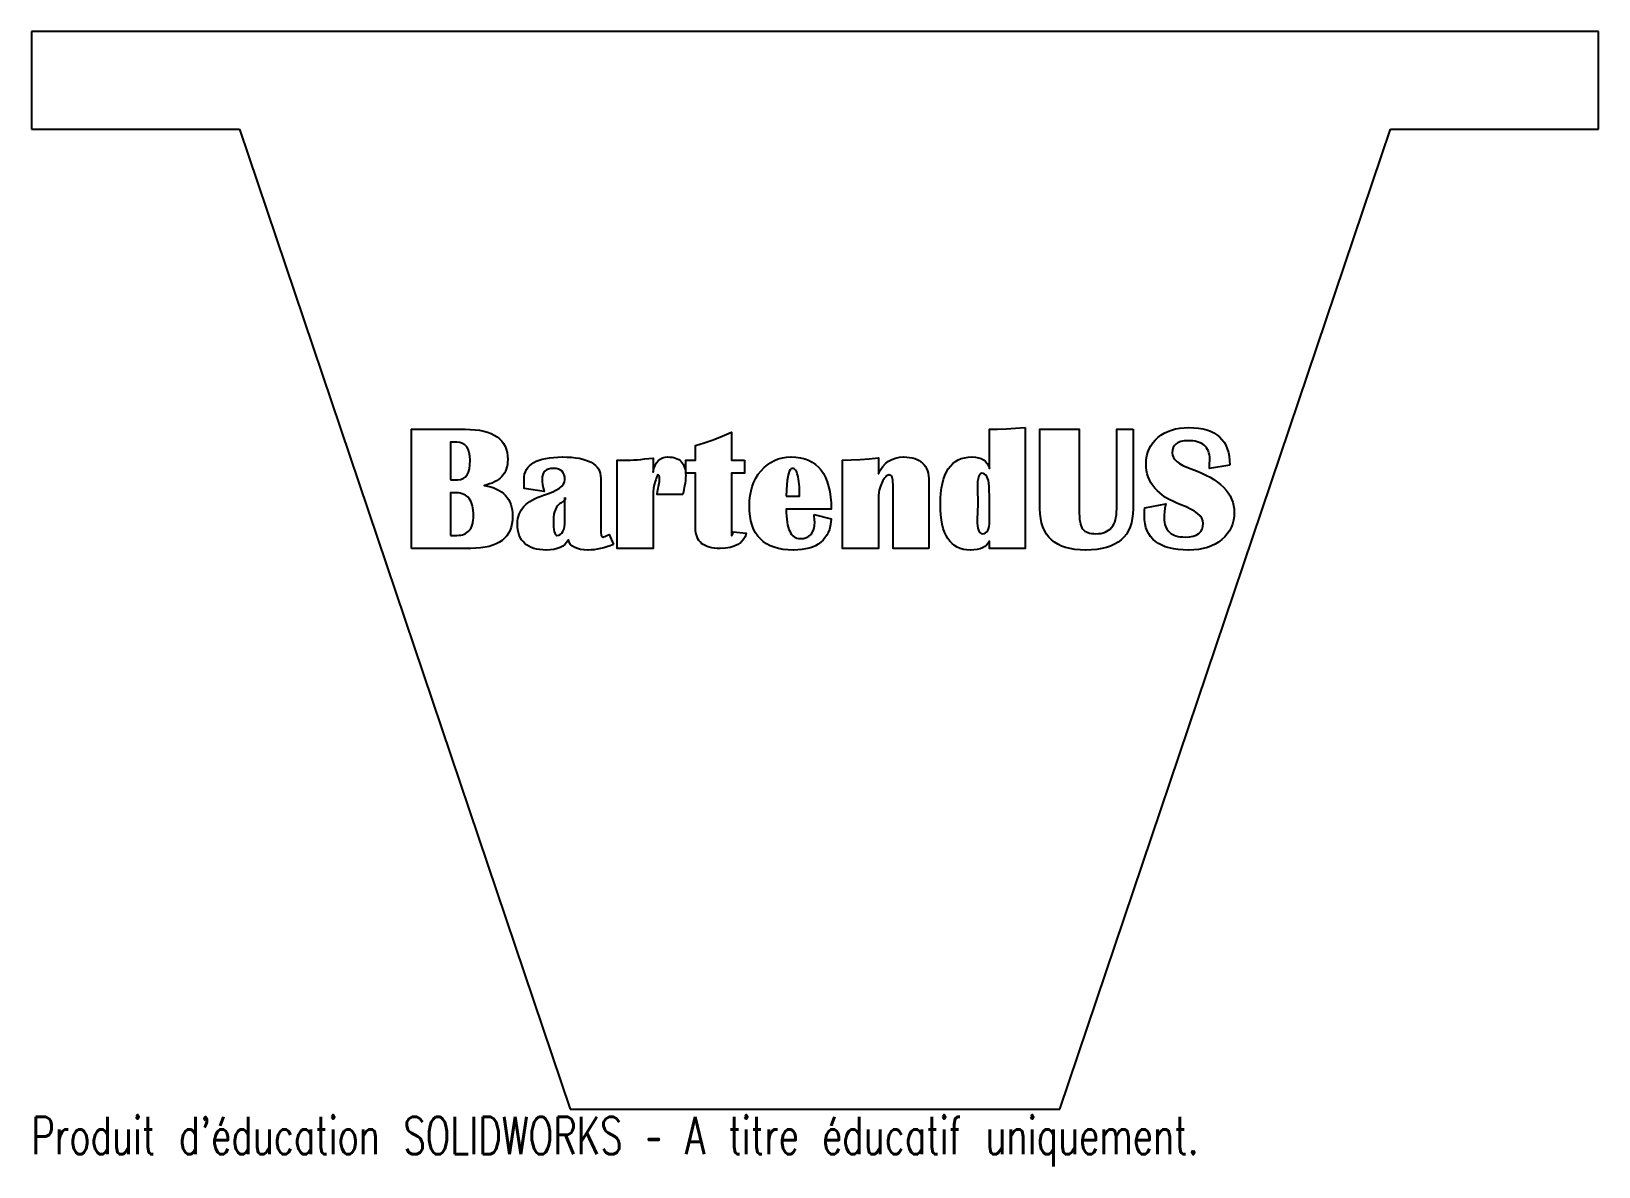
# Model space of a CAD drawing. Header units: inches. Extents: x -4 to 4, y -0.29 to 5.5.
import ezdxf

# ---------------------------------------------------------------- set-up
doc = ezdxf.new("R2010")
doc.units = ezdxf.units.IN
doc.header["$MEASUREMENT"] = 0
doc.styles.add('SLDTEXTSTYLE0', font='TXT', dxfattribs={"width": 0.7, "bigfont": 'bigfont'})

msp = doc.modelspace()

# ---------------------------------------------------------------- linework, layer by layer
at = {"color": 7, "linetype": 'Continuous', "lineweight": 25}
for p, q in [((-4, 5.5), (-4, 5)), ((4, 5.5), (-4, 5.5)), ((4, 5), (4, 5.5)), ((-4, 5), (-2.9375, 5)), ((-2.9375, 5), (-1.25, 0)), ((1.25, 0), (2.9375, 5)), ((2.9375, 5), (4, 5)), ((-1.25, 0), (1.25, 0))]:
    msp.add_line(p, q, dxfattribs=at)
at = {"color": 7, "linetype": 'Continuous', "flags": 128}
for points in [[(-2.0601, 2.8611), (-2.0601, 3.4694), (-2.0601, 3.4694), (-1.7857, 3.4694), (-1.7857, 3.4694), (-1.7594, 3.4688), (-1.7348, 3.4671), (-1.7119, 3.464), (-1.6907, 3.4598), (-1.6711, 3.4543), (-1.6533, 3.4478), (-1.6372, 3.4399), (-1.6227, 3.4309), (-1.61, 3.4206), (-1.599, 3.4093), (-1.5896, 3.3965), (-1.582, 3.3827), (-1.5761, 3.3676), (-1.5718, 3.3515), (-1.5693, 3.3339), (-1.5684, 3.3153), (-1.5684, 3.3153), (-1.5689, 3.302), (-1.5702, 3.2894), (-1.5727, 3.2775), (-1.576, 3.2662), (-1.5801, 3.2556), (-1.5853, 3.2457), (-1.5915, 3.2365), (-1.5985, 3.2279), (-1.6066, 3.22), (-1.6154, 3.2127), (-1.6253, 3.206), (-1.6361, 3.2002), (-1.648, 3.195), (-1.6606, 3.1903), (-1.6743, 3.1864), (-1.6889, 3.1831), (-1.6889, 3.1831), (-1.6713, 3.1796), (-1.6547, 3.1753), (-1.6394, 3.1701), (-1.6252, 3.1641), (-1.6122, 3.1572), (-1.6002, 3.1495), (-1.5894, 3.1409), (-1.5797, 3.1316), (-1.5713, 3.1214), (-1.5639, 3.1103), (-1.5576, 3.0983), (-1.5525, 3.0856), (-1.5485, 3.072), (-1.5456, 3.0576), (-1.5439, 3.0424), (-1.5434, 3.0262), (-1.5434, 3.0262), (-1.5442, 3.0062), (-1.5468, 2.9875), (-1.551, 2.9701), (-1.5567, 2.9539), (-1.5642, 2.9391), (-1.5734, 2.9256), (-1.5842, 2.9133), (-1.5967, 2.9024), (-1.6109, 2.8927), (-1.6266, 2.8843), (-1.6441, 2.8773), (-1.6632, 2.8714), (-1.684, 2.867), (-1.7066, 2.8637), (-1.7307, 2.8618), (-1.7564, 2.8611), (-1.7564, 2.8611), (-2.0601, 2.8611)], [(-0.3601, 3.3111), (-0.3601, 3.2444), (-0.3601, 3.2444), (-0.4267, 3.2444), (-0.4267, 3.2444), (-0.4267, 2.9464), (-0.4267, 2.9464), (-0.4266, 2.9382), (-0.4265, 2.9325), (-0.4261, 2.9289), (-0.4257, 2.9278), (-0.4257, 2.9278), (-0.4231, 2.9288), (-0.4209, 2.9322), (-0.4191, 2.9375), (-0.4176, 2.9452), (-0.4176, 2.9452), (-0.3506, 2.9391), (-0.3506, 2.9391), (-0.3572, 2.9209), (-0.3667, 2.905), (-0.3791, 2.8916), (-0.3945, 2.8806), (-0.4126, 2.872), (-0.4336, 2.8659), (-0.4575, 2.8623), (-0.4843, 2.8611), (-0.4843, 2.8611), (-0.4995, 2.8615), (-0.5137, 2.8628), (-0.527, 2.8648), (-0.5394, 2.8676), (-0.5506, 2.8713), (-0.561, 2.8758), (-0.5702, 2.881), (-0.5786, 2.8871), (-0.586, 2.8941), (-0.5924, 2.9019), (-0.5978, 2.9103), (-0.6023, 2.9197), (-0.6057, 2.9299), (-0.6081, 2.9409), (-0.6096, 2.9526), (-0.6101, 2.9653), (-0.6101, 2.9653), (-0.6101, 3.2444), (-0.6101, 3.2444), (-0.6601, 3.2444), (-0.6601, 3.2444), (-0.6601, 3.3111), (-0.6601, 3.3111), (-0.6101, 3.3111), (-0.6101, 3.3111), (-0.6101, 3.3866), (-0.6101, 3.3866), (-0.5659, 3.4), (-0.5206, 3.4161), (-0.4743, 3.4344), (-0.4267, 3.4552), (-0.4267, 3.4552), (-0.4267, 3.3111), (-0.4267, 3.3111), (-0.3601, 3.3111)], [(1.0733, 3.4784), (1.0733, 2.8611), (1.0733, 2.8611), (0.8899, 2.8611), (0.8899, 2.8611), (0.8899, 2.8985), (0.8899, 2.8985), (0.8838, 2.8878), (0.8761, 2.8784), (0.8666, 2.8706), (0.8554, 2.8642), (0.8424, 2.8592), (0.8278, 2.8556), (0.8114, 2.8534), (0.7933, 2.8528), (0.7933, 2.8528), (0.7747, 2.8537), (0.7574, 2.8564), (0.7412, 2.861), (0.7262, 2.8674), (0.7124, 2.8757), (0.6998, 2.8857), (0.6885, 2.8976), (0.6783, 2.9114), (0.6692, 2.9269), (0.6615, 2.9443), (0.6549, 2.9635), (0.6496, 2.9845), (0.6453, 3.0075), (0.6423, 3.0321), (0.6406, 3.0586), (0.6399, 3.087), (0.6399, 3.087), (0.6406, 3.1162), (0.6424, 3.1434), (0.6456, 3.1688), (0.6501, 3.1924), (0.6557, 3.214), (0.6627, 3.2338), (0.6709, 3.2516), (0.6804, 3.2676), (0.6912, 3.2817), (0.7032, 3.2939), (0.7165, 3.3042), (0.7311, 3.3127), (0.7468, 3.3193), (0.7639, 3.324), (0.7822, 3.3269), (0.8019, 3.3278), (0.8019, 3.3278), (0.8191, 3.3269), (0.8344, 3.3241), (0.8481, 3.3196), (0.86, 3.3132), (0.8701, 3.305), (0.8785, 3.295), (0.8851, 3.2831), (0.8899, 3.2694), (0.8899, 3.2694), (0.8899, 3.4694), (0.8899, 3.4694), (0.9315, 3.47), (0.976, 3.4717), (1.0231, 3.4745), (1.0733, 3.4784)], [(1.6233, 3.4694), (1.6233, 3.0624), (1.6233, 3.0624), (1.6223, 3.037), (1.6195, 3.0133), (1.6148, 2.9912), (1.6081, 2.9707), (1.5996, 2.9519), (1.5893, 2.9347), (1.5769, 2.9191), (1.5627, 2.9052), (1.5467, 2.8929), (1.5287, 2.8822), (1.5088, 2.8732), (1.4871, 2.8659), (1.4635, 2.8602), (1.438, 2.856), (1.4105, 2.8536), (1.3812, 2.8528), (1.3812, 2.8528), (1.3529, 2.8536), (1.3266, 2.856), (1.302, 2.8602), (1.2792, 2.8659), (1.2584, 2.8732), (1.2393, 2.8822), (1.2219, 2.8929), (1.2065, 2.9052), (1.1928, 2.9191), (1.1811, 2.9347), (1.171, 2.9519), (1.1628, 2.9707), (1.1565, 2.9912), (1.1519, 3.0133), (1.1492, 3.037), (1.1483, 3.0624), (1.1483, 3.0624), (1.1483, 3.4694), (1.1483, 3.4694), (1.3483, 3.4694), (1.3483, 3.4694), (1.3483, 3.0573), (1.3483, 3.0573), (1.3485, 3.0396), (1.3494, 3.0233), (1.3509, 3.0088), (1.3529, 2.9957), (1.3555, 2.9843), (1.3587, 2.9745), (1.3624, 2.9662), (1.3669, 2.9595), (1.3721, 2.9541), (1.3781, 2.9493), (1.3851, 2.9452), (1.393, 2.942), (1.4019, 2.9394), (1.4118, 2.9375), (1.4225, 2.9365), (1.4342, 2.9361), (1.4342, 2.9361), (1.4469, 2.9366), (1.4589, 2.9381), (1.4701, 2.9405), (1.4804, 2.9441), (1.4899, 2.9485), (1.4986, 2.9538), (1.5065, 2.9603), (1.5135, 2.9677), (1.5197, 2.9761), (1.5251, 2.9855), (1.5296, 2.9957), (1.5333, 3.0072), (1.5361, 3.0194), (1.5382, 3.0329), (1.5395, 3.0472), (1.5399, 3.0624), (1.5399, 3.0624), (1.5399, 3.4694), (1.5399, 3.4694), (1.6233, 3.4694)], [(2.1173, 3.2862), (2.0128, 3.2692), (2.0128, 3.2692), (2.0137, 3.2843), (2.0144, 3.2973), (2.0148, 3.3082), (2.0149, 3.3171), (2.0149, 3.3171), (2.0145, 3.3284), (2.0131, 3.3391), (2.011, 3.349), (2.0079, 3.3582), (2.0039, 3.3667), (1.999, 3.3744), (1.9933, 3.3814), (1.9868, 3.3877), (1.9792, 3.3931), (1.9709, 3.3978), (1.9617, 3.4019), (1.9515, 3.4052), (1.9404, 3.4079), (1.9286, 3.4097), (1.9158, 3.4107), (1.9022, 3.4111), (1.9022, 3.4111), (1.8837, 3.4102), (1.8677, 3.4072), (1.8541, 3.4024), (1.843, 3.3956), (1.8343, 3.3869), (1.8282, 3.3763), (1.8244, 3.3637), (1.8233, 3.3493), (1.8233, 3.3493), (1.8248, 3.3373), (1.8292, 3.3258), (1.8368, 3.3148), (1.8475, 3.3042), (1.861, 3.2942), (1.8777, 3.2845), (1.8973, 3.2754), (1.92, 3.2667), (1.92, 3.2667), (1.9467, 3.2569), (1.9716, 3.2465), (1.9947, 3.2356), (2.0162, 3.2241), (2.036, 3.2121), (2.054, 3.1996), (2.0704, 3.1866), (2.085, 3.1731), (2.0979, 3.1589), (2.1089, 3.1442), (2.1184, 3.1289), (2.1261, 3.1132), (2.1322, 3.0969), (2.1365, 3.0801), (2.139, 3.0628), (2.1399, 3.0448), (2.1399, 3.0448), (2.1389, 3.0243), (2.136, 3.0046), (2.1311, 2.9858), (2.1242, 2.9681), (2.1152, 2.9512), (2.1044, 2.9355), (2.0915, 2.9205), (2.0766, 2.9066), (2.0602, 2.8939), (2.0424, 2.883), (2.0231, 2.8737), (2.0027, 2.8662), (1.9808, 2.8603), (1.9575, 2.8562), (1.9329, 2.8536), (1.907, 2.8528), (1.907, 2.8528), (1.8796, 2.8534), (1.8541, 2.8555), (1.8304, 2.8589), (1.8084, 2.8637), (1.7881, 2.8698), (1.7696, 2.8774), (1.7529, 2.8864), (1.738, 2.8967), (1.7247, 2.9082), (1.7132, 2.9213), (1.7036, 2.9356), (1.6956, 2.9513), (1.6895, 2.9685), (1.6851, 2.987), (1.6825, 3.0068), (1.6816, 3.028), (1.6816, 3.028), (1.6817, 3.0358), (1.682, 3.0451), (1.6825, 3.056), (1.6833, 3.0684), (1.6833, 3.0684), (1.7903, 3.0881), (1.7903, 3.0881), (1.7865, 3.067), (1.7838, 3.048), (1.7821, 3.0313), (1.7816, 3.0168), (1.7816, 3.0168), (1.782, 3.005), (1.7833, 2.9941), (1.7854, 2.9838), (1.7884, 2.9743), (1.7921, 2.9655), (1.7968, 2.9575), (1.8023, 2.9503), (1.8087, 2.9438), (1.8158, 2.9381), (1.8239, 2.9331), (1.8328, 2.9289), (1.8425, 2.9256), (1.8531, 2.9228), (1.8645, 2.921), (1.8768, 2.9198), (1.8899, 2.9194), (1.8899, 2.9194), (1.9114, 2.9205), (1.93, 2.9239), (1.9458, 2.9293), (1.9587, 2.937), (1.9687, 2.9468), (1.9759, 2.9589), (1.9802, 2.9731), (1.9816, 2.9895), (1.9816, 2.9895), (1.9798, 3.0024), (1.9744, 3.015), (1.9656, 3.0273), (1.9531, 3.0392), (1.9371, 3.0508), (1.9175, 3.0621), (1.8943, 3.0732), (1.8677, 3.0839), (1.8677, 3.0839), (1.8462, 3.0924), (1.826, 3.1015), (1.8072, 3.1111), (1.7899, 3.1215), (1.7739, 3.1325), (1.7593, 3.1441), (1.7462, 3.1563), (1.7343, 3.1692), (1.7239, 3.1826), (1.7149, 3.1967), (1.7072, 3.2114), (1.701, 3.2267), (1.6962, 3.2426), (1.6927, 3.2593), (1.6906, 3.2765), (1.6899, 3.2943), (1.6899, 3.2943), (1.6908, 3.3145), (1.6937, 3.3336), (1.6984, 3.3519), (1.705, 3.3691), (1.7135, 3.3851), (1.7238, 3.4002), (1.736, 3.4144), (1.7502, 3.4274), (1.7658, 3.4392), (1.7826, 3.4494), (1.8006, 3.4581), (1.8197, 3.4651), (1.8399, 3.4707), (1.8614, 3.4746), (1.8839, 3.477), (1.9076, 3.4778), (1.9076, 3.4778), (1.933, 3.477), (1.9567, 3.4748), (1.9789, 3.471), (1.9993, 3.4658), (2.0182, 3.459), (2.0354, 3.4508), (2.051, 3.4411), (2.0649, 3.4299), (2.0772, 3.4172), (2.0878, 3.4029), (2.0968, 3.3873), (2.1041, 3.3701), (2.1098, 3.3513), (2.114, 3.3312), (2.1165, 3.3094), (2.1173, 3.2862)], [(-1.8601, 3.2111), (-1.8241, 3.2111), (-1.8241, 3.2111), (-1.8092, 3.2127), (-1.7961, 3.2174), (-1.7851, 3.2252), (-1.7761, 3.2361), (-1.7691, 3.2502), (-1.7641, 3.2674), (-1.7611, 3.2877), (-1.7601, 3.3111), (-1.7601, 3.3111), (-1.7611, 3.3326), (-1.7644, 3.3512), (-1.7697, 3.367), (-1.7771, 3.3799), (-1.7868, 3.3899), (-1.7985, 3.397), (-1.8124, 3.4013), (-1.8284, 3.4028), (-1.8284, 3.4028), (-1.8601, 3.4028), (-1.8601, 3.4028), (-1.8601, 3.2111)], [(-1.0278, 2.8818), (-1.0451, 2.875), (-1.062, 2.8691), (-1.0787, 2.8641), (-1.095, 2.8601), (-1.1111, 2.8568), (-1.1269, 2.8546), (-1.1424, 2.8532), (-1.1575, 2.8528), (-1.1575, 2.8528), (-1.1782, 2.8536), (-1.1967, 2.856), (-1.2127, 2.8601), (-1.2265, 2.8658), (-1.2381, 2.873), (-1.2472, 2.8819), (-1.2541, 2.8925), (-1.2586, 2.9046), (-1.2586, 2.9046), (-1.2666, 2.8925), (-1.2764, 2.8819), (-1.2878, 2.873), (-1.301, 2.8658), (-1.3161, 2.8601), (-1.3329, 2.856), (-1.3514, 2.8536), (-1.3717, 2.8528), (-1.3717, 2.8528), (-1.3894, 2.8533), (-1.406, 2.8549), (-1.4215, 2.8576), (-1.4359, 2.8612), (-1.449, 2.8661), (-1.4611, 2.8719), (-1.4719, 2.8787), (-1.4817, 2.8868), (-1.4903, 2.8957), (-1.4978, 2.9058), (-1.5041, 2.917), (-1.5093, 2.9291), (-1.5132, 2.9424), (-1.5161, 2.9567), (-1.5179, 2.972), (-1.5184, 2.9885), (-1.5184, 2.9885), (-1.5179, 3.0011), (-1.5163, 3.0132), (-1.5137, 3.0249), (-1.5102, 3.036), (-1.5055, 3.0467), (-1.4999, 3.0569), (-1.4932, 3.0666), (-1.4855, 3.0758), (-1.4767, 3.0845), (-1.467, 3.0929), (-1.4562, 3.1006), (-1.4443, 3.1079), (-1.4314, 3.1148), (-1.4175, 3.121), (-1.4027, 3.1269), (-1.3866, 3.1322), (-1.3866, 3.1322), (-1.3609, 3.1409), (-1.3386, 3.15), (-1.3197, 3.1594), (-1.3042, 3.1691), (-1.2922, 3.1791), (-1.2836, 3.1895), (-1.2784, 3.2002), (-1.2767, 3.2111), (-1.2767, 3.2111), (-1.2777, 3.2248), (-1.2804, 3.2366), (-1.2848, 3.2467), (-1.2911, 3.2549), (-1.2991, 3.2612), (-1.309, 3.2658), (-1.3208, 3.2685), (-1.3342, 3.2694), (-1.3342, 3.2694), (-1.3481, 3.2685), (-1.3601, 3.2659), (-1.3702, 3.2615), (-1.3786, 3.2554), (-1.3851, 3.2473), (-1.3898, 3.2377), (-1.3925, 3.2262), (-1.3934, 3.2129), (-1.3934, 3.2129), (-1.3926, 3.2013), (-1.3904, 3.1871), (-1.3868, 3.1704), (-1.3816, 3.151), (-1.3816, 3.151), (-1.4846, 3.1674), (-1.4846, 3.1674), (-1.4848, 3.1806), (-1.485, 3.1926), (-1.4851, 3.2036), (-1.4851, 3.2132), (-1.4851, 3.2132), (-1.4843, 3.2271), (-1.482, 3.24), (-1.4782, 3.2521), (-1.4728, 3.2633), (-1.4659, 3.2736), (-1.4575, 3.283), (-1.4475, 3.2916), (-1.436, 3.2991), (-1.423, 3.3059), (-1.4084, 3.3116), (-1.3922, 3.3166), (-1.3747, 3.3206), (-1.3554, 3.3237), (-1.3347, 3.326), (-1.3126, 3.3274), (-1.2887, 3.3278), (-1.2887, 3.3278), (-1.265, 3.3274), (-1.2429, 3.3261), (-1.2223, 3.324), (-1.2033, 3.321), (-1.1857, 3.3171), (-1.1697, 3.3124), (-1.1553, 3.3069), (-1.1422, 3.3006), (-1.1308, 3.2933), (-1.1209, 3.2852), (-1.1124, 3.2763), (-1.1057, 3.2666), (-1.1003, 3.2559), (-1.0964, 3.2444), (-1.0942, 3.2321), (-1.0934, 3.2189), (-1.0934, 3.2189), (-1.0934, 2.9559), (-1.0934, 2.9559), (-1.0933, 2.9473), (-1.0928, 2.94), (-1.0921, 2.9336), (-1.0909, 2.9286), (-1.0896, 2.9245), (-1.0879, 2.9218), (-1.086, 2.92), (-1.0838, 2.9194), (-1.0838, 2.9194), (-1.0797, 2.9202), (-1.0728, 2.9228), (-1.0631, 2.927), (-1.0503, 2.9329), (-1.0503, 2.9329), (-1.0278, 2.8818)], [(-0.6741, 3.1361), (-0.8051, 3.1361), (-0.8051, 3.1361), (-0.8031, 3.1526), (-0.8012, 3.1664), (-0.7994, 3.1771), (-0.7977, 3.1851), (-0.7977, 3.1851), (-0.7945, 3.2019), (-0.7934, 3.2161), (-0.7934, 3.2161), (-0.7941, 3.2248), (-0.7959, 3.2312), (-0.7991, 3.2348), (-0.8036, 3.2361), (-0.8036, 3.2361), (-0.8038, 3.2356), (-0.8045, 3.234), (-0.8054, 3.2314), (-0.8067, 3.2279), (-0.8084, 3.2232), (-0.8103, 3.2175), (-0.8127, 3.2108), (-0.8154, 3.203), (-0.8204, 3.186), (-0.8239, 3.1679), (-0.8261, 3.1486), (-0.8267, 3.1282), (-0.8267, 3.1282), (-0.8267, 2.8611), (-0.8267, 2.8611), (-1.0101, 2.8611), (-1.0101, 2.8611), (-1.0101, 3.3111), (-1.0101, 3.3111), (-0.9709, 3.3111), (-0.9709, 3.3111), (-0.9568, 3.3112), (-0.9416, 3.3119), (-0.9253, 3.3127), (-0.9079, 3.314), (-0.8892, 3.3155), (-0.8696, 3.3176), (-0.8488, 3.3198), (-0.8267, 3.3226), (-0.8267, 3.3226), (-0.8267, 3.2504), (-0.8267, 3.2504), (-0.8221, 3.2685), (-0.8161, 3.2843), (-0.8088, 3.2976), (-0.7999, 3.3085), (-0.7899, 3.3168), (-0.7783, 3.323), (-0.7654, 3.3266), (-0.7512, 3.3278), (-0.7512, 3.3278), (-0.7402, 3.3274), (-0.7299, 3.3263), (-0.7202, 3.3244), (-0.7114, 3.3218), (-0.7032, 3.3185), (-0.6956, 3.3144), (-0.6889, 3.3095), (-0.6829, 3.3041), (-0.6775, 3.2977), (-0.6728, 3.2907), (-0.6689, 3.2829), (-0.6658, 3.2744), (-0.6633, 3.2651), (-0.6615, 3.2551), (-0.6605, 3.2443), (-0.6601, 3.2329), (-0.6601, 3.2329), (-0.6605, 3.2214), (-0.6616, 3.2085), (-0.6635, 3.1944), (-0.6662, 3.1791), (-0.6662, 3.1791), (-0.6675, 3.1719), (-0.6692, 3.1623), (-0.6714, 3.1504), (-0.6741, 3.1361)], [(-0.0051, 3.034), (0.0833, 3.012), (0.0833, 3.012), (0.0813, 2.9927), (0.0779, 2.9746), (0.0733, 2.9579), (0.0671, 2.9424), (0.0598, 2.928), (0.051, 2.915), (0.041, 2.9032), (0.0295, 2.8926), (0.0167, 2.8832), (0.0027, 2.8752), (-0.0128, 2.8683), (-0.0296, 2.8627), (-0.0478, 2.8584), (-0.0672, 2.8552), (-0.0882, 2.8534), (-0.1103, 2.8528), (-0.1103, 2.8528), (-0.1376, 2.8537), (-0.1631, 2.8563), (-0.1868, 2.8607), (-0.2086, 2.867), (-0.2288, 2.8749), (-0.2473, 2.8845), (-0.264, 2.896), (-0.2788, 2.9093), (-0.2921, 2.9243), (-0.3034, 2.9411), (-0.3131, 2.9597), (-0.321, 2.98), (-0.3271, 3.002), (-0.3316, 3.0258), (-0.3342, 3.0515), (-0.3351, 3.0788), (-0.3351, 3.0788), (-0.3342, 3.1054), (-0.3313, 3.1308), (-0.3266, 3.1549), (-0.3201, 3.1778), (-0.3118, 3.1995), (-0.3015, 3.2201), (-0.2894, 3.2395), (-0.2753, 3.2576), (-0.2598, 3.274), (-0.2433, 3.2883), (-0.2257, 3.3003), (-0.207, 3.3102), (-0.1873, 3.3179), (-0.1666, 3.3233), (-0.1447, 3.3267), (-0.1219, 3.3278), (-0.1219, 3.3278), (-0.0972, 3.3267), (-0.074, 3.3236), (-0.0524, 3.3184), (-0.0325, 3.3111), (-0.0141, 3.3017), (0.0027, 3.2903), (0.0178, 3.2767), (0.0315, 3.2611), (0.0433, 3.2434), (0.0537, 3.2236), (0.0626, 3.2017), (0.0697, 3.1778), (0.0753, 3.1517), (0.0792, 3.1236), (0.0817, 3.0934), (0.0825, 3.0611), (0.0825, 3.0611), (-0.1471, 3.0611), (-0.1471, 3.0611), (-0.1468, 3.043), (-0.1459, 3.026), (-0.1446, 3.0102), (-0.1426, 2.9955), (-0.14, 2.9821), (-0.137, 2.9697), (-0.1334, 2.9586), (-0.1292, 2.9486), (-0.1245, 2.9399), (-0.1192, 2.9322), (-0.1133, 2.9258), (-0.107, 2.9205), (-0.0999, 2.9164), (-0.0924, 2.9135), (-0.0843, 2.9118), (-0.0757, 2.9111), (-0.0757, 2.9111), (-0.0584, 2.9124), (-0.0433, 2.9164), (-0.0307, 2.9232), (-0.0202, 2.9326), (-0.0122, 2.9446), (-0.0063, 2.9593), (-0.0029, 2.9767), (-0.0017, 2.9968), (-0.0017, 2.9968), (-0.002, 3.0034), (-0.0025, 3.0119), (-0.0037, 3.022), (-0.0051, 3.034)], [(0.5816, 2.8611), (0.3983, 2.8611), (0.3983, 2.8611), (0.3983, 3.1875), (0.3983, 3.1875), (0.398, 3.1989), (0.3969, 3.2088), (0.3954, 3.2171), (0.3932, 3.224), (0.3903, 3.2293), (0.3869, 3.2331), (0.3828, 3.2353), (0.3781, 3.2361), (0.3781, 3.2361), (0.3739, 3.2356), (0.3696, 3.2338), (0.3652, 3.2309), (0.3608, 3.2269), (0.3563, 3.2217), (0.3516, 3.2154), (0.3469, 3.2079), (0.3423, 3.1993), (0.3339, 3.1797), (0.3281, 3.1579), (0.3244, 3.1335), (0.3233, 3.1068), (0.3233, 3.1068), (0.3233, 2.8611), (0.3233, 2.8611), (0.1399, 2.8611), (0.1399, 2.8611), (0.1399, 3.312), (0.1399, 3.312), (0.185, 3.3127), (0.2305, 3.3148), (0.2766, 3.3181), (0.3233, 3.323), (0.3233, 3.323), (0.3233, 3.2414), (0.3233, 3.2414), (0.3338, 3.2616), (0.3459, 3.2792), (0.3597, 3.2941), (0.3751, 3.3062), (0.3921, 3.3157), (0.4108, 3.3224), (0.4311, 3.3265), (0.4529, 3.3278), (0.4529, 3.3278), (0.4686, 3.3273), (0.4831, 3.3258), (0.4967, 3.3233), (0.5092, 3.32), (0.5208, 3.3157), (0.5313, 3.3102), (0.5408, 3.3039), (0.5494, 3.2967), (0.557, 3.2883), (0.5635, 3.2791), (0.5691, 3.2689), (0.5735, 3.2577), (0.577, 3.2455), (0.5796, 3.2323), (0.5811, 3.2183), (0.5816, 3.2032), (0.5816, 3.2032), (0.5816, 2.8611)], [(-0.1475, 3.1278), (-0.0784, 3.1278), (-0.0784, 3.1278), (-0.0786, 3.145), (-0.079, 3.161), (-0.0797, 3.176), (-0.0808, 3.1898), (-0.0821, 3.2025), (-0.0836, 3.2141), (-0.0856, 3.2246), (-0.0878, 3.234), (-0.0903, 3.2424), (-0.093, 3.2495), (-0.0961, 3.2556), (-0.0994, 3.2606), (-0.1031, 3.2645), (-0.1071, 3.2672), (-0.1113, 3.2689), (-0.1158, 3.2694), (-0.1158, 3.2694), (-0.1218, 3.2677), (-0.1273, 3.2625), (-0.132, 3.2541), (-0.136, 3.2421), (-0.1395, 3.2266), (-0.1424, 3.2079), (-0.1445, 3.1856), (-0.146, 3.1599), (-0.146, 3.1599), (-0.1475, 3.1278)], [(0.8518, 3.2444), (0.8464, 3.2433), (0.8417, 3.2399), (0.8377, 3.234), (0.8344, 3.2261), (0.832, 3.2157), (0.8302, 3.203), (0.8291, 3.1881), (0.8287, 3.1707), (0.8287, 3.1707), (0.8313, 3.0865), (0.8313, 3.0865), (0.8274, 3.0084), (0.8274, 3.0084), (0.8278, 2.9914), (0.8292, 2.9767), (0.8313, 2.9644), (0.8344, 2.9542), (0.8384, 2.9463), (0.8433, 2.9407), (0.8489, 2.9373), (0.8555, 2.9361), (0.8555, 2.9361), (0.8639, 2.9371), (0.871, 2.9403), (0.877, 2.9454), (0.882, 2.9525), (0.8859, 2.9618), (0.8886, 2.9731), (0.8903, 2.9864), (0.8908, 3.0017), (0.8908, 3.0017), (0.8899, 3.1075), (0.8899, 3.1075), (0.8895, 3.1789), (0.8895, 3.1789), (0.8876, 3.1943), (0.8848, 3.2076), (0.8813, 3.2189), (0.877, 3.228), (0.8718, 3.2352), (0.866, 3.2404), (0.8592, 3.2434), (0.8518, 3.2444)], [(-1.8601, 2.9278), (-1.8281, 2.9278), (-1.8281, 2.9278), (-1.8178, 2.9282), (-1.8083, 2.9293), (-1.7993, 2.9313), (-1.7911, 2.934), (-1.7834, 2.9375), (-1.7765, 2.9418), (-1.7702, 2.947), (-1.7645, 2.9529), (-1.7596, 2.9595), (-1.7553, 2.967), (-1.7516, 2.9752), (-1.7488, 2.9843), (-1.7464, 2.9941), (-1.7447, 3.0046), (-1.7438, 3.0161), (-1.7434, 3.0282), (-1.7434, 3.0282), (-1.7438, 3.0422), (-1.7448, 3.0554), (-1.7465, 3.0676), (-1.7489, 3.0791), (-1.752, 3.0895), (-1.7558, 3.099), (-1.7602, 3.1076), (-1.7653, 3.1154), (-1.7711, 3.1222), (-1.7777, 3.128), (-1.7848, 3.1331), (-1.7928, 3.1371), (-1.8012, 3.1404), (-1.8105, 3.1426), (-1.8205, 3.1441), (-1.831, 3.1444), (-1.831, 3.1444), (-1.8601, 3.1444), (-1.8601, 3.1444), (-1.8601, 2.9278)], [(-1.2767, 3.1215), (-1.2753, 3.1184), (-1.2751, 3.1151), (-1.2757, 3.1119), (-1.2774, 3.1085), (-1.2801, 3.1051), (-1.2838, 3.1016), (-1.2886, 3.0981), (-1.2943, 3.0944), (-1.2943, 3.0944), (-1.3038, 3.0879), (-1.3122, 3.08), (-1.3192, 3.0709), (-1.3249, 3.0605), (-1.3294, 3.0487), (-1.3325, 3.0357), (-1.3344, 3.0215), (-1.3351, 3.0059), (-1.3351, 3.0059), (-1.3348, 2.9875), (-1.334, 2.9718), (-1.3326, 2.9582), (-1.3308, 2.9473), (-1.3283, 2.9387), (-1.3254, 2.9327), (-1.3219, 2.9289), (-1.3179, 2.9278), (-1.3179, 2.9278), (-1.3083, 2.9289), (-1.2999, 2.9326), (-1.2928, 2.9387), (-1.287, 2.9473), (-1.2825, 2.9582), (-1.2794, 2.9717), (-1.2774, 2.9875), (-1.2767, 3.0058), (-1.2767, 3.0058), (-1.2767, 3.1215)]]:
    msp.add_lwpolyline(points, dxfattribs=at)

# ---------------------------------------------------------------- texts
at = {"color": 7, "linetype": 'Continuous', "insert": (-4, -0.0401), "char_height": 0.1903, "attachment_point": 1, "style": 'SLDTEXTSTYLE0'}
msp.add_mtext("Produit d'éducation SOLIDWORKS – A titre éducatif uniquement.", dxfattribs=at)

doc.saveas('drawing.dxf')
